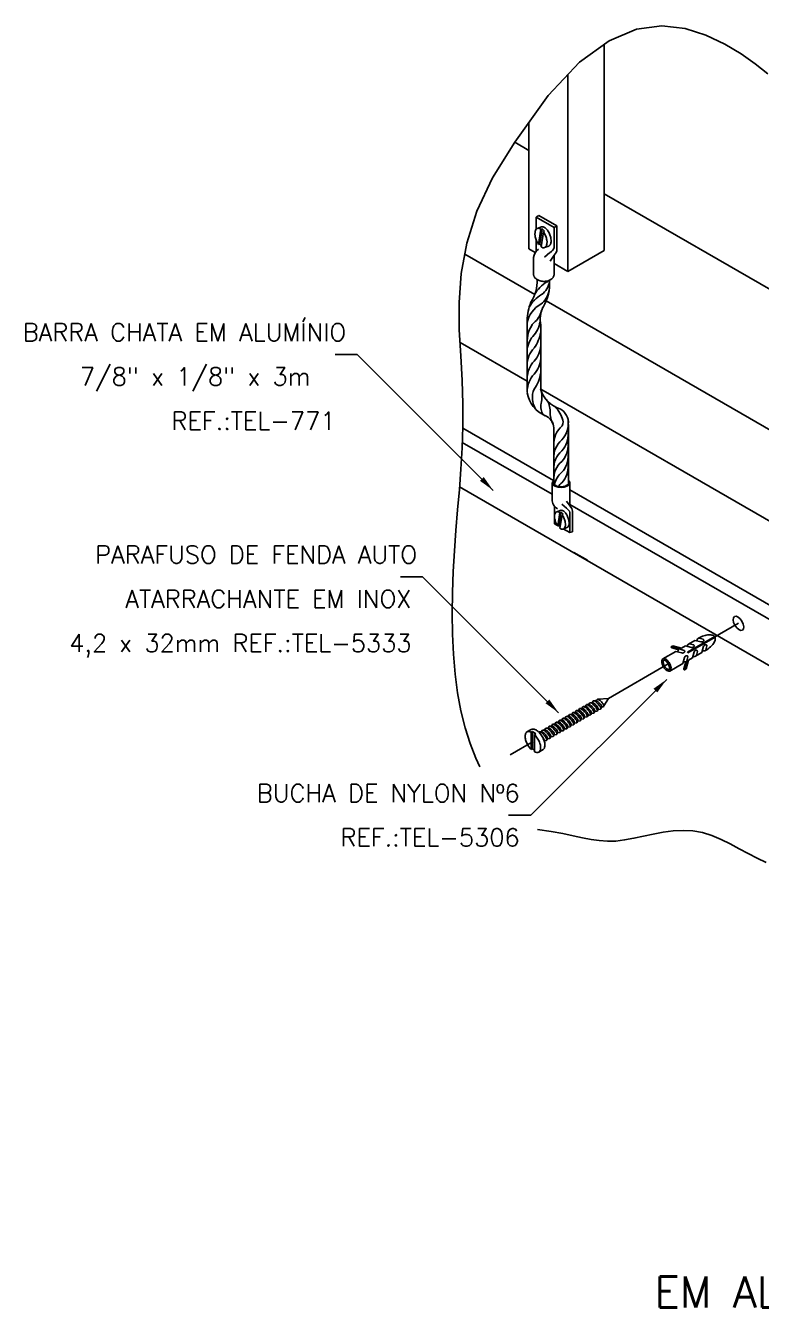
# Model space of a CAD drawing. Header units: millimetres. Extents: x -6187.5 to -6165.2, y -4429.4 to -4414.8.
# Drawn here: x -6187.54 to -6179.23, y -4429.39 to -4414.82 of the extents above; entities that cross this region are included whole.
import ezdxf
from ezdxf.enums import TextEntityAlignment as Align

# ---------------------------------------------------------------- set-up
doc = ezdxf.new("R2010")
doc.units = ezdxf.units.MM
doc.header["$LTSCALE"] = 10
doc.linetypes.add('DASHDOT', pattern=[1, 0.5, -0.25, 0, -0.25])
doc.layers.add('Termotécnica', color=7, linetype='Continuous')
doc.styles.add('r140', font='romans.shx')
doc.styles.add('r80', font='romans.shx')

msp = doc.modelspace()

# ---------------------------------------------------------------- linework, layer by layer
at = {"layer": 'Termotécnica', "color": 2}
for p, q in [((-6181.005, -4415.025), (-6181.005, -4417.353)), ((-6181.416, -4415.366), (-6181.416, -4417.59)), ((-6181.856, -4415.908), (-6181.856, -4417.336)), ((-6181.856, -4416.224), (-6182.015, -4416.132)), ((-6177.155, -4418.938), (-6181.005, -4416.715)), ((-6181.761, -4417.106), (-6181.715, -4417.088)), ((-6181.72, -4417.115), (-6181.747, -4417.285)), ((-6181.707, -4417.11), (-6181.734, -4417.279)), ((-6181.72, -4417.115), (-6181.707, -4417.11)), ((-6181.707, -4417.11), (-6181.679, -4417.138)), ((-6181.692, -4417.143), (-6181.719, -4417.313)), ((-6181.692, -4417.143), (-6181.679, -4417.138)), ((-6181.789, -4417.852), (-6182.58, -4417.395)), ((-6181.784, -4417.378), (-6181.856, -4417.336)), ((-6181.747, -4417.285), (-6181.734, -4417.279)), ((-6181.734, -4417.279), (-6181.717, -4417.297)), ((-6181.678, -4417.322), (-6181.632, -4417.305)), ((-6181.416, -4417.59), (-6181.005, -4417.353)), ((-6181.804, -4417.624), (-6181.804, -4417.434)), ((-6181.571, -4417.62), (-6181.571, -4417.413)), ((-6181.416, -4417.59), (-6181.571, -4417.501)), ((-6177.088, -4420.566), (-6181.662, -4417.925)), ((-6181.875, -4418.147), (-6181.875, -4418.96)), ((-6181.722, -4418.198), (-6181.722, -4418.92)), ((-6181.875, -4418.832), (-6182.634, -4418.393)), ((-6183.795, -4418.529), (-6184.045, -4418.529)), ((-6182.26, -4420.064), (-6183.795, -4418.529)), ((-6177.173, -4421.546), (-6181.722, -4418.92)), ((-6181.579, -4419.951), (-6182.602, -4419.36)), ((-6181.574, -4419.99), (-6181.574, -4419.359)), ((-6181.41, -4419.99), (-6181.41, -4419.319)), ((-6181.595, -4420.107), (-6182.608, -4419.522)), ((-6178.622, -4422.346), (-6182.641, -4420.026)), ((-6181.592, -4419.981), (-6181.592, -4420.165)), ((-6181.392, -4419.981), (-6181.392, -4420.241)), ((-6178.622, -4421.658), (-6181.392, -4420.059)), ((-6181.542, -4420.306), (-6181.501, -4420.29)), ((-6181.506, -4420.314), (-6181.53, -4420.467)), ((-6181.494, -4420.31), (-6181.518, -4420.462)), ((-6181.506, -4420.314), (-6181.494, -4420.31)), ((-6181.494, -4420.31), (-6181.468, -4420.335)), ((-6178.622, -4421.823), (-6181.392, -4420.224)), ((-6181.53, -4420.467), (-6181.518, -4420.462)), ((-6181.518, -4420.462), (-6181.502, -4420.478)), ((-6181.48, -4420.34), (-6181.505, -4420.492)), ((-6181.48, -4420.34), (-6181.468, -4420.335)), ((-6181.468, -4420.501), (-6181.426, -4420.485)), ((-6181.392, -4420.541), (-6181.365, -4420.533)), ((-6181.193, -4420.854), (-6181.348, -4420.765)), ((-6183.056, -4421.04), (-6183.306, -4421.04)), ((-6181.521, -4422.576), (-6183.056, -4421.04)), ((-6179.758, -4421.716), (-6180.065, -4421.893)), ((-6179.754, -4421.724), (-6180.06, -4421.901)), ((-6180.053, -4421.8), (-6179.982, -4421.759)), ((-6179.982, -4421.759), (-6179.911, -4421.777)), ((-6179.933, -4421.735), (-6179.889, -4421.747)), ((-6180.343, -4421.967), (-6180.197, -4421.883)), ((-6180.229, -4421.82), (-6180.251, -4421.832)), ((-6180.148, -4421.86), (-6180.251, -4421.832)), ((-6180.164, -4421.865), (-6180.242, -4421.844)), ((-6180.132, -4421.846), (-6180.229, -4421.82)), ((-6180.197, -4421.883), (-6180.129, -4421.901)), ((-6180.148, -4421.86), (-6180.104, -4421.872)), ((-6180.132, -4421.846), (-6180.089, -4421.821)), ((-6180.089, -4421.821), (-6180.019, -4421.839)), ((-6180.06, -4421.901), (-6180.065, -4421.893)), ((-6180.041, -4421.798), (-6179.996, -4421.81)), ((-6180.01, -4421.958), (-6179.991, -4421.888)), ((-6179.974, -4421.938), (-6179.902, -4421.896)), ((-6179.965, -4421.928), (-6179.953, -4421.884)), ((-6179.902, -4421.896), (-6179.883, -4421.826)), ((-6179.858, -4421.866), (-6179.846, -4421.821)), ((-6180.263, -4422.105), (-6180.118, -4422.021)), ((-6180.118, -4422.021), (-6180.1, -4421.953)), ((-6180.085, -4422.002), (-6180.106, -4422.079)), ((-6180.073, -4421.99), (-6180.1, -4422.093)), ((-6180.053, -4421.983), (-6180.079, -4422.08)), ((-6180.073, -4421.99), (-6180.061, -4421.946)), ((-6180.053, -4421.983), (-6180.01, -4421.958)), ((-6180.3, -4422.2), (-6181.835, -4423.735)), ((-6180.079, -4422.08), (-6180.1, -4422.093)), ((-6181.258, -4422.529), (-6181.245, -4422.508)), ((-6181.238, -4422.507), (-6181.219, -4422.507)), ((-6181.219, -4422.507), (-6181.207, -4422.486)), ((-6181.2, -4422.485), (-6181.181, -4422.485)), ((-6181.181, -4422.485), (-6181.168, -4422.464)), ((-6181.162, -4422.463), (-6181.143, -4422.463)), ((-6181.143, -4422.463), (-6181.13, -4422.442)), ((-6181.104, -4422.44), (-6181.121, -4422.441)), ((-6181.097, -4422.439), (-6181.083, -4422.425)), ((-6180.958, -4422.414), (-6181.072, -4422.425)), ((-6181.033, -4422.514), (-6181.011, -4422.505)), ((-6181.009, -4422.5), (-6180.958, -4422.414)), ((-6181.487, -4422.661), (-6181.474, -4422.641)), ((-6181.467, -4422.639), (-6181.449, -4422.639)), ((-6181.449, -4422.639), (-6181.436, -4422.619)), ((-6181.429, -4422.617), (-6181.41, -4422.617)), ((-6181.41, -4422.617), (-6181.397, -4422.596)), ((-6181.391, -4422.595), (-6181.372, -4422.595)), ((-6181.372, -4422.595), (-6181.359, -4422.574)), ((-6181.353, -4422.573), (-6181.334, -4422.573)), ((-6181.334, -4422.573), (-6181.321, -4422.552)), ((-6181.314, -4422.551), (-6181.296, -4422.551)), ((-6181.296, -4422.551), (-6181.283, -4422.53)), ((-6181.276, -4422.529), (-6181.258, -4422.529)), ((-6181.273, -4422.664), (-6181.265, -4422.65)), ((-6181.265, -4422.65), (-6181.236, -4422.646)), ((-6181.234, -4422.642), (-6181.227, -4422.628)), ((-6181.227, -4422.628), (-6181.198, -4422.624)), ((-6181.196, -4422.62), (-6181.188, -4422.606)), ((-6181.188, -4422.606), (-6181.16, -4422.602)), ((-6181.158, -4422.598), (-6181.15, -4422.584)), ((-6181.15, -4422.584), (-6181.122, -4422.58)), ((-6181.12, -4422.576), (-6181.112, -4422.562)), ((-6181.112, -4422.562), (-6181.084, -4422.558)), ((-6181.082, -4422.554), (-6181.074, -4422.539)), ((-6181.074, -4422.539), (-6181.046, -4422.536)), ((-6181.043, -4422.533), (-6181.035, -4422.517)), ((-6181.878, -4422.794), (-6181.83, -4422.766)), ((-6181.83, -4422.797), (-6181.816, -4422.789)), ((-6181.83, -4422.797), (-6181.829, -4422.992)), ((-6181.816, -4422.789), (-6181.779, -4422.815)), ((-6181.816, -4422.789), (-6181.815, -4422.984)), ((-6181.734, -4422.794), (-6181.716, -4422.793)), ((-6181.716, -4422.793), (-6181.703, -4422.773)), ((-6181.696, -4422.772), (-6181.678, -4422.771)), ((-6181.678, -4422.771), (-6181.665, -4422.751)), ((-6181.658, -4422.749), (-6181.639, -4422.749)), ((-6181.639, -4422.749), (-6181.626, -4422.729)), ((-6181.62, -4422.727), (-6181.601, -4422.727)), ((-6181.601, -4422.727), (-6181.588, -4422.707)), ((-6181.582, -4422.705), (-6181.563, -4422.705)), ((-6181.563, -4422.705), (-6181.55, -4422.685)), ((-6181.543, -4422.683), (-6181.525, -4422.683)), ((-6181.532, -4422.804), (-6181.504, -4422.801)), ((-6181.525, -4422.683), (-6181.512, -4422.663)), ((-6181.505, -4422.661), (-6181.487, -4422.661)), ((-6181.502, -4422.796), (-6181.494, -4422.782)), ((-6181.494, -4422.782), (-6181.466, -4422.779)), ((-6181.463, -4422.774), (-6181.456, -4422.76)), ((-6181.456, -4422.76), (-6181.427, -4422.757)), ((-6181.425, -4422.752), (-6181.417, -4422.738)), ((-6181.417, -4422.738), (-6181.389, -4422.735)), ((-6181.387, -4422.73), (-6181.379, -4422.716)), ((-6181.379, -4422.716), (-6181.351, -4422.713)), ((-6181.349, -4422.708), (-6181.341, -4422.694)), ((-6181.341, -4422.694), (-6181.313, -4422.69)), ((-6181.311, -4422.686), (-6181.303, -4422.672)), ((-6181.303, -4422.672), (-6181.275, -4422.668)), ((-6181.794, -4422.823), (-6181.779, -4422.815)), ((-6181.794, -4422.823), (-6181.792, -4423.019)), ((-6181.685, -4422.892), (-6181.656, -4422.889)), ((-6181.654, -4422.884), (-6181.647, -4422.87)), ((-6181.647, -4422.87), (-6181.618, -4422.867)), ((-6181.616, -4422.862), (-6181.608, -4422.848)), ((-6181.608, -4422.848), (-6181.58, -4422.845)), ((-6181.578, -4422.84), (-6181.57, -4422.826)), ((-6181.57, -4422.826), (-6181.542, -4422.823)), ((-6181.54, -4422.818), (-6181.532, -4422.804)), ((-6181.829, -4422.992), (-6181.815, -4422.984)), ((-6181.815, -4422.984), (-6181.792, -4423)), ((-6181.744, -4423.022), (-6181.696, -4422.993)), ((-6181.835, -4423.735), (-6182.085, -4423.735))]:
    msp.add_line(p, q, dxfattribs=at)
at = {"layer": 'Termotécnica', "color": 2, "ltscale": 1.6}
for p, q in [((-6181.773, -4416.977), (-6181.742, -4416.959)), ((-6181.54, -4417.076), (-6181.742, -4416.959)), ((-6181.773, -4417.114), (-6181.773, -4416.977)), ((-6181.571, -4417.094), (-6181.773, -4416.977)), ((-6181.571, -4417.094), (-6181.54, -4417.076)), ((-6181.571, -4417.094), (-6181.571, -4417.321)), ((-6181.54, -4417.076), (-6181.54, -4417.339)), ((-6181.773, -4417.363), (-6181.773, -4417.237)), ((-6181.618, -4417.377), (-6181.679, -4417.431)), ((-6181.57, -4417.406), (-6181.615, -4417.474)), ((-6181.565, -4420.441), (-6181.565, -4420.245)), ((-6181.432, -4420.267), (-6181.484, -4420.221)), ((-6181.391, -4420.243), (-6181.43, -4420.185)), ((-6181.392, -4420.541), (-6181.392, -4420.315)), ((-6181.365, -4420.533), (-6181.365, -4420.3)), ((-6181.539, -4420.456), (-6181.565, -4420.441)), ((-6181.392, -4420.541), (-6181.468, -4420.497))]:
    msp.add_line(p, q, dxfattribs=at)
at = {"layer": 'Termotécnica', "color": 1, "linetype": 'DASHDOT', "ltscale": 2}
for p, q in [((-6180.062, -4421.897), (-6179.49, -4421.566)), ((-6180.958, -4422.414), (-6180.282, -4422.024)), ((-6182.068, -4423.052), (-6181.809, -4422.902))]:
    msp.add_line(p, q, dxfattribs=at)
at = {"layer": 'Termotécnica', "color": 1}
for points in [[(-6182.015, -4416.132), (-6181.639, -4415.602), (-6181.283, -4415.227), (-6180.95, -4414.985), (-6180.641, -4414.856), (-6180.354, -4414.816), (-6180.093, -4414.846), (-6179.856, -4414.922), (-6179.645, -4415.024), (-6179.46, -4415.133), (-6179.299, -4415.244), (-6179.159, -4415.357)], [(-6182.015, -4416.132), (-6182.268, -4416.532), (-6182.444, -4416.912), (-6182.558, -4417.273), (-6182.62, -4417.616), (-6182.644, -4417.941), (-6182.642, -4418.25), (-6182.626, -4418.543), (-6182.609, -4418.822), (-6182.601, -4419.087), (-6182.602, -4419.341), (-6182.61, -4419.585), (-6182.624, -4419.823), (-6182.641, -4420.056), (-6182.661, -4420.286), (-6182.68, -4420.516), (-6182.697, -4420.747), (-6182.71, -4420.981), (-6182.719, -4421.218), (-6182.722, -4421.454), (-6182.719, -4421.687), (-6182.708, -4421.916), (-6182.69, -4422.139), (-6182.662, -4422.353), (-6182.624, -4422.556), (-6182.577, -4422.746), (-6182.519, -4422.924), (-6182.454, -4423.091), (-6182.41, -4423.186)], [(-6181.757, -4423.897), (-6181.606, -4423.918), (-6181.474, -4423.942), (-6181.357, -4423.966), (-6181.251, -4423.988), (-6181.154, -4424.007), (-6181.061, -4424.021), (-6180.969, -4424.028), (-6180.874, -4424.026), (-6180.775, -4424.014), (-6180.67, -4423.995), (-6180.562, -4423.971), (-6180.451, -4423.948), (-6180.338, -4423.926), (-6180.226, -4423.911), (-6180.113, -4423.905), (-6180.003, -4423.911), (-6179.895, -4423.931), (-6179.79, -4423.965), (-6179.686, -4424.008), (-6179.584, -4424.059), (-6179.482, -4424.113), (-6179.381, -4424.168), (-6179.279, -4424.221), (-6179.177, -4424.269)]]:
    msp.add_lwpolyline(points, dxfattribs=at)
at = {"layer": 'Termotécnica', "color": 2}
for points in [[(-6181.747, -4417.285, -0.016409), (-6181.753, -4417.277, -0.051099), (-6181.774, -4417.235, -0.051099), (-6181.786, -4417.189, -0.064948), (-6181.787, -4417.152, -0.104203), (-6181.777, -4417.119, -0.174705), (-6181.761, -4417.106, -0.174705), (-6181.74, -4417.105, -0.06738), (-6181.72, -4417.115, -0.064948)], [(-6181.715, -4417.088, -0.174705), (-6181.694, -4417.088, -0.104203), (-6181.664, -4417.105, -0.064948), (-6181.641, -4417.134, -0.051099), (-6181.619, -4417.176, -0.051099), (-6181.607, -4417.221, -0.064948), (-6181.606, -4417.258, -0.104203), (-6181.616, -4417.291, -0.174705), (-6181.632, -4417.305, -0.174705)], [(-6181.692, -4417.143, -0.016409), (-6181.687, -4417.151, -0.051099), (-6181.666, -4417.193, -0.051099), (-6181.653, -4417.239, -0.064948), (-6181.652, -4417.276, -0.104203), (-6181.663, -4417.309, -0.174705), (-6181.678, -4417.322, -0.174705)], [(-6181.678, -4417.322, -0.174705), (-6181.699, -4417.323, -0.06738), (-6181.719, -4417.313, -0.064948)], [(-6181.53, -4420.467, -0.016409), (-6181.535, -4420.46, -0.051099), (-6181.554, -4420.422, -0.051099), (-6181.565, -4420.381, -0.064948), (-6181.566, -4420.348, -0.104203), (-6181.557, -4420.318, -0.174705), (-6181.542, -4420.306, -0.174705), (-6181.524, -4420.306, -0.06738), (-6181.506, -4420.314, -0.064948)], [(-6181.501, -4420.29, -0.174705), (-6181.482, -4420.29, -0.104203), (-6181.455, -4420.305, -0.064948), (-6181.434, -4420.331, -0.051099), (-6181.415, -4420.369, -0.051099), (-6181.404, -4420.41, -0.064948), (-6181.403, -4420.443, -0.104203), (-6181.412, -4420.473, -0.174705), (-6181.426, -4420.485, -0.174705)], [(-6181.48, -4420.34, -0.016409), (-6181.476, -4420.347, -0.051099), (-6181.456, -4420.385, -0.051099), (-6181.445, -4420.426, -0.064948), (-6181.444, -4420.459, -0.104203), (-6181.454, -4420.489, -0.174705), (-6181.468, -4420.501, -0.174705)], [(-6181.468, -4420.501, -0.174705), (-6181.487, -4420.501, -0.06738), (-6181.505, -4420.492, -0.064948)], [(-6179.946, -4421.738, 0.174705), (-6179.955, -4421.749, 0.074458), (-6179.958, -4421.765, 0.064948)], [(-6179.758, -4421.716, 0.153617), (-6179.778, -4421.702, 0.102796), (-6179.827, -4421.696, 0.062165), (-6179.879, -4421.707, 0.048405), (-6179.941, -4421.735, 0.005298), (-6179.948, -4421.739, 0.062165)], [(-6179.932, -4421.735, 0.174705), (-6179.946, -4421.738, 0.174705)], [(-6179.933, -4421.735, 0.021127), (-6179.935, -4421.735, 0.170198)], [(-6179.868, -4421.877, 0.005298), (-6179.862, -4421.873, 0.048405), (-6179.806, -4421.833, 0.062165), (-6179.77, -4421.793, 0.102796), (-6179.751, -4421.748, 0.153617), (-6179.754, -4421.724, 0.181773)], [(-6180.164, -4421.865, 0.122515), (-6180.17, -4421.873, 0.074458), (-6180.174, -4421.89, 0.064948)], [(-6180.053, -4421.8, 0.174705), (-6180.063, -4421.811, 0.074458), (-6180.066, -4421.827, 0.064948)], [(-6180.039, -4421.797, 0.174705), (-6180.053, -4421.8, 0.174705)], [(-6180.041, -4421.798, 0.021127), (-6180.042, -4421.797, 0.170198)], [(-6179.964, -4421.927, -0.174705), (-6179.974, -4421.938, -0.174705)], [(-6179.965, -4421.928, -0.021127), (-6179.966, -4421.93, -0.170198)], [(-6179.866, -4421.876, -0.174705), (-6179.88, -4421.878, -0.074458), (-6179.896, -4421.873, -0.064948)], [(-6179.858, -4421.867, -0.138405), (-6179.866, -4421.876, -0.174705)], [(-6179.858, -4421.866, -0.021127), (-6179.858, -4421.867, -0.170198)], [(-6180.085, -4422.002, -0.122515), (-6180.095, -4422.002, -0.074458), (-6180.111, -4421.997, -0.064948)], [(-6179.974, -4421.938, -0.174705), (-6179.988, -4421.94, -0.074458), (-6180.004, -4421.935, -0.064948)], [(-6181.829, -4422.992, -0.016409), (-6181.836, -4422.985, -0.051099), (-6181.868, -4422.941, -0.051099), (-6181.89, -4422.893, -0.064948), (-6181.899, -4422.851, -0.104203), (-6181.893, -4422.812, -0.174705), (-6181.878, -4422.794, -0.174705), (-6181.855, -4422.79, -0.06738), (-6181.83, -4422.797, -0.064948)], [(-6181.83, -4422.766, -0.174705), (-6181.806, -4422.761, -0.104203), (-6181.77, -4422.775, -0.064948), (-6181.737, -4422.803, -0.051099), (-6181.706, -4422.846, -0.051099), (-6181.683, -4422.895, -0.064948), (-6181.675, -4422.936, -0.104203), (-6181.681, -4422.975, -0.174705), (-6181.696, -4422.993, -0.174705)], [(-6181.794, -4422.823, -0.016409), (-6181.786, -4422.831, -0.051099), (-6181.754, -4422.875, -0.051099), (-6181.732, -4422.923, -0.064948), (-6181.724, -4422.965, -0.104203), (-6181.729, -4423.004, -0.174705), (-6181.744, -4423.022, -0.174705)], [(-6181.744, -4423.022, -0.174705), (-6181.768, -4423.026, -0.06738), (-6181.792, -4423.019, -0.064948)]]:
    msp.add_lwpolyline(points, format="xyb", dxfattribs=at)
for points in [[(-6179.914, -4421.777), (-6179.912, -4421.777), (-6179.91, -4421.777), (-6179.909, -4421.777), (-6179.907, -4421.777), (-6179.906, -4421.777), (-6179.905, -4421.777), (-6179.904, -4421.777), (-6179.903, -4421.777), (-6179.903, -4421.777), (-6179.902, -4421.777), (-6179.901, -4421.777), (-6179.9, -4421.777), (-6179.9, -4421.776), (-6179.899, -4421.776), (-6179.899, -4421.776), (-6179.898, -4421.776), (-6179.898, -4421.776), (-6179.897, -4421.775), (-6179.896, -4421.775), (-6179.896, -4421.775), (-6179.895, -4421.775), (-6179.894, -4421.774), (-6179.894, -4421.774), (-6179.893, -4421.774), (-6179.892, -4421.773), (-6179.892, -4421.773), (-6179.891, -4421.772), (-6179.891, -4421.772), (-6179.89, -4421.771), (-6179.889, -4421.771), (-6179.889, -4421.77), (-6179.888, -4421.77), (-6179.888, -4421.77), (-6179.887, -4421.769), (-6179.887, -4421.769), (-6179.886, -4421.768), (-6179.886, -4421.768), (-6179.885, -4421.767), (-6179.885, -4421.767), (-6179.884, -4421.766), (-6179.884, -4421.766), (-6179.883, -4421.765), (-6179.883, -4421.765), (-6179.883, -4421.764), (-6179.882, -4421.764), (-6179.882, -4421.763), (-6179.882, -4421.763), (-6179.881, -4421.762), (-6179.881, -4421.762), (-6179.881, -4421.761), (-6179.881, -4421.761), (-6179.881, -4421.761), (-6179.881, -4421.76), (-6179.881, -4421.76), (-6179.881, -4421.759), (-6179.881, -4421.759), (-6179.881, -4421.758), (-6179.881, -4421.758), (-6179.881, -4421.758), (-6179.881, -4421.757), (-6179.882, -4421.757), (-6179.882, -4421.756), (-6179.882, -4421.756), (-6179.882, -4421.755), (-6179.883, -4421.754), (-6179.883, -4421.753), (-6179.883, -4421.753), (-6179.884, -4421.752), (-6179.885, -4421.751), (-6179.886, -4421.75), (-6179.887, -4421.749), (-6179.889, -4421.747)], [(-6180.251, -4421.832), (-6180.25, -4421.836), (-6180.247, -4421.84), (-6180.242, -4421.844)], [(-6180.129, -4421.901), (-6180.127, -4421.902), (-6180.125, -4421.902), (-6180.124, -4421.902), (-6180.123, -4421.902), (-6180.121, -4421.902), (-6180.12, -4421.902), (-6180.119, -4421.901), (-6180.119, -4421.901), (-6180.118, -4421.901), (-6180.117, -4421.901), (-6180.116, -4421.901), (-6180.116, -4421.901), (-6180.115, -4421.901), (-6180.114, -4421.901), (-6180.114, -4421.9), (-6180.113, -4421.9), (-6180.113, -4421.9), (-6180.112, -4421.9), (-6180.111, -4421.899), (-6180.111, -4421.899), (-6180.11, -4421.899), (-6180.11, -4421.899), (-6180.109, -4421.898), (-6180.108, -4421.898), (-6180.108, -4421.897), (-6180.107, -4421.897), (-6180.106, -4421.897), (-6180.106, -4421.896), (-6180.105, -4421.896), (-6180.105, -4421.895), (-6180.104, -4421.895), (-6180.103, -4421.894), (-6180.103, -4421.894), (-6180.102, -4421.893), (-6180.102, -4421.893), (-6180.101, -4421.892), (-6180.101, -4421.892), (-6180.1, -4421.892), (-6180.1, -4421.891), (-6180.099, -4421.891), (-6180.099, -4421.89), (-6180.098, -4421.89), (-6180.098, -4421.889), (-6180.098, -4421.889), (-6180.097, -4421.888), (-6180.097, -4421.888), (-6180.097, -4421.887), (-6180.097, -4421.887), (-6180.096, -4421.886), (-6180.096, -4421.886), (-6180.096, -4421.885), (-6180.096, -4421.885), (-6180.096, -4421.884), (-6180.096, -4421.884), (-6180.096, -4421.883), (-6180.096, -4421.883), (-6180.096, -4421.883), (-6180.096, -4421.882), (-6180.096, -4421.882), (-6180.097, -4421.881), (-6180.097, -4421.881), (-6180.097, -4421.88), (-6180.097, -4421.88), (-6180.097, -4421.879), (-6180.098, -4421.878), (-6180.098, -4421.878), (-6180.099, -4421.877), (-6180.099, -4421.876), (-6180.1, -4421.875), (-6180.101, -4421.874), (-6180.102, -4421.873), (-6180.104, -4421.872)], [(-6180.022, -4421.839), (-6180.02, -4421.839), (-6180.018, -4421.84), (-6180.016, -4421.84), (-6180.015, -4421.84), (-6180.014, -4421.839), (-6180.013, -4421.839), (-6180.012, -4421.839), (-6180.011, -4421.839), (-6180.01, -4421.839), (-6180.009, -4421.839), (-6180.009, -4421.839), (-6180.008, -4421.839), (-6180.007, -4421.839), (-6180.007, -4421.838), (-6180.006, -4421.838), (-6180.006, -4421.838), (-6180.005, -4421.838), (-6180.005, -4421.838), (-6180.004, -4421.837), (-6180.003, -4421.837), (-6180.003, -4421.837), (-6180.002, -4421.836), (-6180.001, -4421.836), (-6180.001, -4421.836), (-6180, -4421.835), (-6179.999, -4421.835), (-6179.999, -4421.834), (-6179.998, -4421.834), (-6179.998, -4421.834), (-6179.997, -4421.833), (-6179.996, -4421.833), (-6179.996, -4421.832), (-6179.995, -4421.832), (-6179.995, -4421.831), (-6179.994, -4421.831), (-6179.994, -4421.83), (-6179.993, -4421.83), (-6179.993, -4421.829), (-6179.992, -4421.829), (-6179.992, -4421.828), (-6179.991, -4421.828), (-6179.991, -4421.827), (-6179.99, -4421.827), (-6179.99, -4421.827), (-6179.99, -4421.826), (-6179.99, -4421.826), (-6179.989, -4421.825), (-6179.989, -4421.825), (-6179.989, -4421.824), (-6179.989, -4421.824), (-6179.989, -4421.823), (-6179.989, -4421.823), (-6179.989, -4421.822), (-6179.988, -4421.822), (-6179.989, -4421.821), (-6179.989, -4421.821), (-6179.989, -4421.821), (-6179.989, -4421.82), (-6179.989, -4421.82), (-6179.989, -4421.819), (-6179.989, -4421.819), (-6179.989, -4421.818), (-6179.99, -4421.818), (-6179.99, -4421.817), (-6179.99, -4421.816), (-6179.991, -4421.816), (-6179.991, -4421.815), (-6179.992, -4421.814), (-6179.993, -4421.813), (-6179.994, -4421.812), (-6179.995, -4421.811), (-6179.996, -4421.81)], [(-6179.992, -4421.891), (-6179.991, -4421.889), (-6179.99, -4421.887), (-6179.99, -4421.886), (-6179.989, -4421.885), (-6179.988, -4421.884), (-6179.988, -4421.883), (-6179.987, -4421.882), (-6179.987, -4421.881), (-6179.986, -4421.881), (-6179.986, -4421.88), (-6179.985, -4421.88), (-6179.985, -4421.879), (-6179.984, -4421.879), (-6179.984, -4421.878), (-6179.983, -4421.878), (-6179.983, -4421.878), (-6179.982, -4421.877), (-6179.982, -4421.877), (-6179.981, -4421.876), (-6179.981, -4421.876), (-6179.98, -4421.875), (-6179.98, -4421.875), (-6179.979, -4421.875), (-6179.978, -4421.874), (-6179.978, -4421.874), (-6179.977, -4421.874), (-6179.976, -4421.873), (-6179.976, -4421.873), (-6179.975, -4421.873), (-6179.974, -4421.872), (-6179.974, -4421.872), (-6179.973, -4421.872), (-6179.972, -4421.872), (-6179.971, -4421.871), (-6179.971, -4421.871), (-6179.97, -4421.871), (-6179.97, -4421.871), (-6179.969, -4421.87), (-6179.968, -4421.87), (-6179.968, -4421.87), (-6179.967, -4421.87), (-6179.966, -4421.87), (-6179.966, -4421.87), (-6179.965, -4421.87), (-6179.965, -4421.87), (-6179.964, -4421.87), (-6179.963, -4421.87), (-6179.963, -4421.87), (-6179.962, -4421.87), (-6179.962, -4421.87), (-6179.961, -4421.87), (-6179.961, -4421.87), (-6179.961, -4421.871), (-6179.96, -4421.871), (-6179.96, -4421.871), (-6179.96, -4421.871), (-6179.959, -4421.871), (-6179.959, -4421.872), (-6179.959, -4421.872), (-6179.958, -4421.872), (-6179.958, -4421.873), (-6179.958, -4421.873), (-6179.957, -4421.874), (-6179.957, -4421.874), (-6179.956, -4421.875), (-6179.956, -4421.876), (-6179.955, -4421.876), (-6179.955, -4421.877), (-6179.955, -4421.879), (-6179.954, -4421.88), (-6179.954, -4421.882), (-6179.953, -4421.884)], [(-6179.884, -4421.828), (-6179.883, -4421.827), (-6179.883, -4421.825), (-6179.882, -4421.824), (-6179.881, -4421.823), (-6179.881, -4421.822), (-6179.88, -4421.821), (-6179.879, -4421.82), (-6179.879, -4421.819), (-6179.878, -4421.819), (-6179.878, -4421.818), (-6179.878, -4421.818), (-6179.877, -4421.817), (-6179.877, -4421.817), (-6179.876, -4421.816), (-6179.876, -4421.816), (-6179.875, -4421.815), (-6179.875, -4421.815), (-6179.874, -4421.815), (-6179.874, -4421.814), (-6179.873, -4421.814), (-6179.873, -4421.813), (-6179.872, -4421.813), (-6179.871, -4421.813), (-6179.871, -4421.812), (-6179.87, -4421.812), (-6179.869, -4421.812), (-6179.869, -4421.811), (-6179.868, -4421.811), (-6179.867, -4421.811), (-6179.867, -4421.81), (-6179.866, -4421.81), (-6179.865, -4421.81), (-6179.865, -4421.81), (-6179.864, -4421.809), (-6179.863, -4421.809), (-6179.863, -4421.809), (-6179.862, -4421.809), (-6179.861, -4421.808), (-6179.861, -4421.808), (-6179.86, -4421.808), (-6179.859, -4421.808), (-6179.859, -4421.808), (-6179.858, -4421.808), (-6179.858, -4421.808), (-6179.857, -4421.808), (-6179.856, -4421.808), (-6179.856, -4421.808), (-6179.855, -4421.808), (-6179.855, -4421.808), (-6179.854, -4421.808), (-6179.854, -4421.808), (-6179.853, -4421.808), (-6179.853, -4421.808), (-6179.853, -4421.809), (-6179.852, -4421.809), (-6179.852, -4421.809), (-6179.852, -4421.809), (-6179.851, -4421.81), (-6179.851, -4421.81), (-6179.851, -4421.81), (-6179.85, -4421.811), (-6179.85, -4421.811), (-6179.85, -4421.812), (-6179.849, -4421.812), (-6179.849, -4421.813), (-6179.848, -4421.814), (-6179.848, -4421.814), (-6179.847, -4421.815), (-6179.847, -4421.817), (-6179.847, -4421.818), (-6179.846, -4421.82), (-6179.846, -4421.821)], [(-6180.1, -4421.953), (-6180.099, -4421.951), (-6180.098, -4421.949), (-6180.097, -4421.948), (-6180.096, -4421.947), (-6180.096, -4421.946), (-6180.095, -4421.945), (-6180.095, -4421.944), (-6180.094, -4421.944), (-6180.094, -4421.943), (-6180.093, -4421.942), (-6180.093, -4421.942), (-6180.092, -4421.941), (-6180.092, -4421.941), (-6180.091, -4421.94), (-6180.091, -4421.94), (-6180.091, -4421.94), (-6180.09, -4421.939), (-6180.09, -4421.939), (-6180.089, -4421.938), (-6180.088, -4421.938), (-6180.088, -4421.938), (-6180.087, -4421.937), (-6180.087, -4421.937), (-6180.086, -4421.936), (-6180.085, -4421.936), (-6180.085, -4421.936), (-6180.084, -4421.935), (-6180.083, -4421.935), (-6180.083, -4421.935), (-6180.082, -4421.935), (-6180.081, -4421.934), (-6180.08, -4421.934), (-6180.08, -4421.934), (-6180.079, -4421.934), (-6180.078, -4421.933), (-6180.078, -4421.933), (-6180.077, -4421.933), (-6180.076, -4421.933), (-6180.076, -4421.932), (-6180.075, -4421.932), (-6180.075, -4421.932), (-6180.074, -4421.932), (-6180.073, -4421.932), (-6180.073, -4421.932), (-6180.072, -4421.932), (-6180.072, -4421.932), (-6180.071, -4421.932), (-6180.071, -4421.932), (-6180.07, -4421.932), (-6180.07, -4421.932), (-6180.069, -4421.932), (-6180.069, -4421.932), (-6180.068, -4421.933), (-6180.068, -4421.933), (-6180.067, -4421.933), (-6180.067, -4421.933), (-6180.067, -4421.934), (-6180.066, -4421.934), (-6180.066, -4421.934), (-6180.066, -4421.935), (-6180.065, -4421.935), (-6180.065, -4421.935), (-6180.065, -4421.936), (-6180.064, -4421.936), (-6180.064, -4421.937), (-6180.064, -4421.938), (-6180.063, -4421.939), (-6180.063, -4421.94), (-6180.062, -4421.941), (-6180.062, -4421.942), (-6180.061, -4421.944), (-6180.061, -4421.946)], [(-6180.1, -4422.093), (-6180.104, -4422.09), (-6180.106, -4422.085), (-6180.106, -4422.079)]]:
    msp.add_lwpolyline(points, dxfattribs=at)
for points in [[(-6180.343, -4421.967, 0.174705), (-6180.352, -4421.978, 0.104203), (-6180.356, -4422.001, 0.064948), (-6180.351, -4422.026, 0.051099), (-6180.338, -4422.056, 0.051099), (-6180.319, -4422.082, 0.064948), (-6180.299, -4422.099, 0.104203), (-6180.277, -4422.108, 0.174705), (-6180.263, -4422.105, 0.174705), (-6180.254, -4422.094, 0.104203), (-6180.251, -4422.071, 0.064948), (-6180.255, -4422.046, 0.051099), (-6180.269, -4422.016, 0.051099), (-6180.288, -4421.99, 0.064948), (-6180.307, -4421.973, 0.104203), (-6180.329, -4421.965, 0.174705)], [(-6180.335, -4421.981, 0.174705), (-6180.337, -4421.984, 0.104203), (-6180.34, -4422, 0.064948), (-6180.336, -4422.021, 0.051099), (-6180.324, -4422.048, 0.051099), (-6180.307, -4422.072, 0.064948), (-6180.291, -4422.086, 0.104203), (-6180.275, -4422.092, 0.174705), (-6180.271, -4422.091, 0.174705), (-6180.269, -4422.088, 0.104203), (-6180.267, -4422.072, 0.064948), (-6180.271, -4422.051, 0.051099), (-6180.282, -4422.024, 0.051099), (-6180.3, -4422.001, 0.064948), (-6180.316, -4421.987, 0.104203), (-6180.331, -4421.98, 0.174705)]]:
    msp.add_lwpolyline(points, format="xyb", close=True, dxfattribs=at)
at = {"layer": 'Termotécnica', "color": 1}
for points in [[(-6181.16, -4422.602, 0.24548), (-6181.158, -4422.597, 0.082009), (-6181.163, -4422.58, 0.04047), (-6181.173, -4422.563, 0.029714), (-6181.189, -4422.543, 0.029714), (-6181.207, -4422.525, 0.04047), (-6181.223, -4422.513, 0.082009), (-6181.239, -4422.507, 0.24548), (-6181.245, -4422.508, 0.24548)], [(-6181.15, -4422.584, 0.24548), (-6181.148, -4422.579, 0.082009), (-6181.152, -4422.565, 0.04047), (-6181.16, -4422.552, 0.029714), (-6181.174, -4422.535, 0.029714), (-6181.189, -4422.52, 0.04047), (-6181.201, -4422.511, 0.082009), (-6181.215, -4422.505, 0.24548), (-6181.219, -4422.507, 0.24548)], [(-6181.122, -4422.58, 0.24548), (-6181.12, -4422.575, 0.082009), (-6181.125, -4422.558, 0.04047), (-6181.134, -4422.541, 0.029714), (-6181.151, -4422.521, 0.029714), (-6181.169, -4422.503, 0.04047), (-6181.185, -4422.491, 0.082009), (-6181.201, -4422.485, 0.24548), (-6181.207, -4422.486, 0.24548)], [(-6181.112, -4422.562, 0.24548), (-6181.11, -4422.557, 0.082009), (-6181.114, -4422.543, 0.04047), (-6181.122, -4422.53, 0.029714), (-6181.136, -4422.513, 0.029714), (-6181.151, -4422.498, 0.04047), (-6181.163, -4422.489, 0.082009), (-6181.176, -4422.483, 0.24548), (-6181.181, -4422.485, 0.24548)], [(-6181.084, -4422.558, 0.24548), (-6181.082, -4422.552, 0.082009), (-6181.087, -4422.536, 0.04047), (-6181.096, -4422.519, 0.029714), (-6181.112, -4422.499, 0.029714), (-6181.131, -4422.481, 0.04047), (-6181.146, -4422.469, 0.082009), (-6181.162, -4422.463, 0.24548), (-6181.168, -4422.464, 0.24548)], [(-6181.074, -4422.539, 0.24548), (-6181.072, -4422.535, 0.082009), (-6181.076, -4422.521, 0.04047), (-6181.084, -4422.508, 0.029714), (-6181.097, -4422.491, 0.029714), (-6181.113, -4422.476, 0.04047), (-6181.125, -4422.467, 0.082009), (-6181.138, -4422.461, 0.24548), (-6181.143, -4422.463, 0.24548)], [(-6181.046, -4422.536, 0.24548), (-6181.043, -4422.53, 0.082009), (-6181.048, -4422.514, 0.04047), (-6181.058, -4422.497, 0.029714), (-6181.074, -4422.477, 0.029714), (-6181.093, -4422.459, 0.04047), (-6181.108, -4422.447, 0.082009), (-6181.124, -4422.441, 0.24548), (-6181.13, -4422.442, 0.24548)], [(-6181.035, -4422.517, 0.24548), (-6181.033, -4422.512, 0.082009), (-6181.037, -4422.499, 0.04047), (-6181.045, -4422.485, 0.029714), (-6181.058, -4422.468, 0.029714), (-6181.073, -4422.453, 0.04047), (-6181.086, -4422.444, 0.082009), (-6181.099, -4422.439, 0.24548), (-6181.104, -4422.44, 0.24548)], [(-6181.011, -4422.505, 0.24548), (-6181.009, -4422.5, 0.082009), (-6181.013, -4422.486, 0.04047), (-6181.021, -4422.472, 0.029714), (-6181.035, -4422.454, 0.029714), (-6181.051, -4422.439, 0.04047), (-6181.064, -4422.429, 0.082009), (-6181.078, -4422.423, 0.24548), (-6181.083, -4422.425, 0.24548)], [(-6181.389, -4422.735, 0.24548), (-6181.387, -4422.729, 0.082009), (-6181.392, -4422.712, 0.04047), (-6181.402, -4422.696, 0.029714), (-6181.418, -4422.675, 0.029714), (-6181.436, -4422.657, 0.04047), (-6181.452, -4422.646, 0.082009), (-6181.468, -4422.639, 0.24548), (-6181.474, -4422.641, 0.24548)], [(-6181.379, -4422.716, 0.24548), (-6181.378, -4422.711, 0.082009), (-6181.382, -4422.698, 0.04047), (-6181.39, -4422.684, 0.029714), (-6181.403, -4422.667, 0.029714), (-6181.418, -4422.652, 0.04047), (-6181.431, -4422.643, 0.082009), (-6181.444, -4422.638, 0.24548), (-6181.449, -4422.639, 0.24548)], [(-6181.351, -4422.713, 0.24548), (-6181.349, -4422.707, 0.082009), (-6181.354, -4422.69, 0.04047), (-6181.364, -4422.674, 0.029714), (-6181.38, -4422.653, 0.029714), (-6181.398, -4422.635, 0.04047), (-6181.414, -4422.624, 0.082009), (-6181.43, -4422.617, 0.24548), (-6181.436, -4422.619, 0.24548)], [(-6181.341, -4422.694, 0.24548), (-6181.339, -4422.689, 0.082009), (-6181.343, -4422.675, 0.04047), (-6181.351, -4422.662, 0.029714), (-6181.365, -4422.645, 0.029714), (-6181.38, -4422.63, 0.04047), (-6181.392, -4422.621, 0.082009), (-6181.406, -4422.616, 0.24548), (-6181.41, -4422.617, 0.24548)], [(-6181.313, -4422.69, 0.24548), (-6181.311, -4422.685, 0.082009), (-6181.316, -4422.668, 0.04047), (-6181.325, -4422.652, 0.029714), (-6181.342, -4422.631, 0.029714), (-6181.36, -4422.613, 0.04047), (-6181.375, -4422.602, 0.082009), (-6181.391, -4422.595, 0.24548), (-6181.397, -4422.596, 0.24548)], [(-6181.303, -4422.672, 0.24548), (-6181.301, -4422.667, 0.082009), (-6181.305, -4422.653, 0.04047), (-6181.313, -4422.64, 0.029714), (-6181.326, -4422.623, 0.029714), (-6181.342, -4422.608, 0.04047), (-6181.354, -4422.599, 0.082009), (-6181.367, -4422.594, 0.24548), (-6181.372, -4422.595, 0.24548)], [(-6181.275, -4422.668, 0.24548), (-6181.273, -4422.663, 0.082009), (-6181.277, -4422.646, 0.04047), (-6181.287, -4422.63, 0.029714), (-6181.303, -4422.609, 0.029714), (-6181.322, -4422.591, 0.04047), (-6181.337, -4422.58, 0.082009), (-6181.353, -4422.573, 0.24548), (-6181.359, -4422.574, 0.24548)], [(-6181.265, -4422.65, 0.24548), (-6181.263, -4422.645, 0.082009), (-6181.267, -4422.631, 0.04047), (-6181.275, -4422.618, 0.029714), (-6181.288, -4422.601, 0.029714), (-6181.303, -4422.586, 0.04047), (-6181.316, -4422.577, 0.082009), (-6181.329, -4422.571, 0.24548), (-6181.334, -4422.573, 0.24548)], [(-6181.236, -4422.646, 0.24548), (-6181.234, -4422.641, 0.082009), (-6181.239, -4422.624, 0.04047), (-6181.249, -4422.608, 0.029714), (-6181.265, -4422.587, 0.029714), (-6181.284, -4422.569, 0.04047), (-6181.299, -4422.558, 0.082009), (-6181.315, -4422.551, 0.24548), (-6181.321, -4422.552, 0.24548)], [(-6181.227, -4422.628, 0.24548), (-6181.225, -4422.623, 0.082009), (-6181.229, -4422.609, 0.04047), (-6181.237, -4422.596, 0.029714), (-6181.25, -4422.579, 0.029714), (-6181.265, -4422.564, 0.04047), (-6181.278, -4422.555, 0.082009), (-6181.291, -4422.549, 0.24548), (-6181.296, -4422.551, 0.24548)], [(-6181.198, -4422.624, 0.24548), (-6181.196, -4422.619, 0.082009), (-6181.201, -4422.602, 0.04047), (-6181.211, -4422.585, 0.029714), (-6181.227, -4422.565, 0.029714), (-6181.246, -4422.547, 0.04047), (-6181.261, -4422.535, 0.082009), (-6181.277, -4422.529, 0.24548), (-6181.283, -4422.53, 0.24548)], [(-6181.188, -4422.606, 0.24548), (-6181.187, -4422.601, 0.082009), (-6181.191, -4422.587, 0.04047), (-6181.199, -4422.574, 0.029714), (-6181.212, -4422.557, 0.029714), (-6181.227, -4422.542, 0.04047), (-6181.24, -4422.533, 0.082009), (-6181.253, -4422.527, 0.24548), (-6181.258, -4422.529, 0.24548)], [(-6181.656, -4422.889, 0.24548), (-6181.654, -4422.883, 0.082009), (-6181.659, -4422.866, 0.04047), (-6181.669, -4422.85, 0.029714), (-6181.685, -4422.83, 0.029714), (-6181.704, -4422.811, 0.04047), (-6181.719, -4422.8, 0.082009), (-6181.735, -4422.793, 0.24548), (-6181.741, -4422.795, 0.24548)], [(-6181.647, -4422.87, 0.24548), (-6181.645, -4422.865, 0.082009), (-6181.649, -4422.852, 0.04047), (-6181.657, -4422.838, 0.029714), (-6181.67, -4422.822, 0.029714), (-6181.685, -4422.807, 0.04047), (-6181.698, -4422.797, 0.082009), (-6181.711, -4422.792, 0.24548), (-6181.716, -4422.793, 0.24548)], [(-6181.618, -4422.867, 0.24548), (-6181.616, -4422.861, 0.082009), (-6181.621, -4422.844, 0.04047), (-6181.631, -4422.828, 0.029714), (-6181.647, -4422.808, 0.029714), (-6181.666, -4422.789, 0.04047), (-6181.681, -4422.778, 0.082009), (-6181.697, -4422.771, 0.24548), (-6181.703, -4422.773, 0.24548)], [(-6181.608, -4422.848, 0.24548), (-6181.607, -4422.843, 0.082009), (-6181.611, -4422.83, 0.04047), (-6181.619, -4422.816, 0.029714), (-6181.632, -4422.8, 0.029714), (-6181.647, -4422.785, 0.04047), (-6181.66, -4422.775, 0.082009), (-6181.673, -4422.77, 0.24548), (-6181.678, -4422.771, 0.24548)], [(-6181.58, -4422.845, 0.24548), (-6181.578, -4422.839, 0.082009), (-6181.583, -4422.822, 0.04047), (-6181.593, -4422.806, 0.029714), (-6181.609, -4422.786, 0.029714), (-6181.627, -4422.767, 0.04047), (-6181.643, -4422.756, 0.082009), (-6181.659, -4422.749, 0.24548), (-6181.665, -4422.751, 0.24548)], [(-6181.57, -4422.826, 0.24548), (-6181.568, -4422.821, 0.082009), (-6181.572, -4422.808, 0.04047), (-6181.58, -4422.794, 0.029714), (-6181.594, -4422.778, 0.029714), (-6181.609, -4422.763, 0.04047), (-6181.621, -4422.753, 0.082009), (-6181.635, -4422.748, 0.24548), (-6181.639, -4422.749, 0.24548)], [(-6181.542, -4422.823, 0.24548), (-6181.54, -4422.817, 0.082009), (-6181.545, -4422.8, 0.04047), (-6181.554, -4422.784, 0.029714), (-6181.571, -4422.764, 0.029714), (-6181.589, -4422.745, 0.04047), (-6181.605, -4422.734, 0.082009), (-6181.621, -4422.727, 0.24548), (-6181.626, -4422.729, 0.24548)], [(-6181.532, -4422.804, 0.24548), (-6181.53, -4422.799, 0.082009), (-6181.534, -4422.786, 0.04047), (-6181.542, -4422.772, 0.029714), (-6181.556, -4422.756, 0.029714), (-6181.571, -4422.741, 0.04047), (-6181.583, -4422.731, 0.082009), (-6181.596, -4422.726, 0.24548), (-6181.601, -4422.727, 0.24548)], [(-6181.504, -4422.801, 0.24548), (-6181.502, -4422.795, 0.082009), (-6181.507, -4422.778, 0.04047), (-6181.516, -4422.762, 0.029714), (-6181.532, -4422.741, 0.029714), (-6181.551, -4422.723, 0.04047), (-6181.566, -4422.712, 0.082009), (-6181.582, -4422.705, 0.24548), (-6181.588, -4422.707, 0.24548)], [(-6181.494, -4422.782, 0.24548), (-6181.492, -4422.777, 0.082009), (-6181.496, -4422.764, 0.04047), (-6181.504, -4422.75, 0.029714), (-6181.517, -4422.733, 0.029714), (-6181.533, -4422.719, 0.04047), (-6181.545, -4422.709, 0.082009), (-6181.558, -4422.704, 0.24548), (-6181.563, -4422.705, 0.24548)], [(-6181.466, -4422.779, 0.24548), (-6181.463, -4422.773, 0.082009), (-6181.468, -4422.756, 0.04047), (-6181.478, -4422.74, 0.029714), (-6181.494, -4422.719, 0.029714), (-6181.513, -4422.701, 0.04047), (-6181.528, -4422.69, 0.082009), (-6181.544, -4422.683, 0.24548), (-6181.55, -4422.685, 0.24548)], [(-6181.456, -4422.76, 0.24548), (-6181.454, -4422.755, 0.082009), (-6181.458, -4422.742, 0.04047), (-6181.466, -4422.728, 0.029714), (-6181.479, -4422.711, 0.029714), (-6181.494, -4422.696, 0.04047), (-6181.507, -4422.687, 0.082009), (-6181.52, -4422.682, 0.24548), (-6181.525, -4422.683, 0.24548)], [(-6181.427, -4422.757, 0.24548), (-6181.425, -4422.751, 0.082009), (-6181.43, -4422.734, 0.04047), (-6181.44, -4422.718, 0.029714), (-6181.456, -4422.697, 0.029714), (-6181.475, -4422.679, 0.04047), (-6181.49, -4422.668, 0.082009), (-6181.506, -4422.661, 0.24548), (-6181.512, -4422.663, 0.24548)], [(-6181.417, -4422.738, 0.24548), (-6181.416, -4422.733, 0.082009), (-6181.42, -4422.72, 0.04047), (-6181.428, -4422.706, 0.029714), (-6181.441, -4422.689, 0.029714), (-6181.456, -4422.674, 0.04047), (-6181.469, -4422.665, 0.082009), (-6181.482, -4422.66, 0.24548), (-6181.487, -4422.661, 0.24548)], [(-6181.685, -4422.892, 0.24548), (-6181.683, -4422.887, 0.082009), (-6181.687, -4422.874, 0.04047), (-6181.695, -4422.86, 0.029714), (-6181.708, -4422.844, 0.000336), (-6181.708, -4422.844, 0.04047)]]:
    msp.add_lwpolyline(points, format="xyb", dxfattribs=at)
at = {"layer": 'Termotécnica', "color": 2}
for centre, radius, start, end in [((-6181.663, -4417.454), 0.143, 126.1672, 171.7584), ((-6182.19, -4417.702), 0.428, 326.391, 2.6302), ((-6182.133, -4417.728), 0.511, 328.7133, 4.0508), ((-6181.284, -4418.155), 0.591, 158.5475, 179.1922), ((-6181.406, -4418.134), 0.323, 154.3189, 191.5086), ((-6181.537, -4418.907), 0.342, 189.1182, 246.7001), ((-6181.402, -4418.825), 0.335, 196.5319, 252.096), ((-6181.591, -4419.302), 0.181, 354.7399, 61.5073), ((-6181.735, -4419.369), 0.162, 3.5249, 67.0895), ((-6181.476, -4420.171), 0.116, 177.1229, 239.746)]:
    msp.add_arc(centre, radius, start, end, dxfattribs=at)
at = {"layer": 'Termotécnica', "color": 2, "ltscale": 1.6}
for centre, radius, start, end in [((-6181.662, -4417.293), 0.0954, 297.8728, 342.963), ((-6181.635, -4417.336), 0.0954, 312.9532, 358.0435), ((-6181.47, -4420.339), 0.0817, 17.037, 62.1272), ((-6181.447, -4420.303), 0.0817, 1.9565, 47.0468)]:
    msp.add_arc(centre, radius, start, end, dxfattribs=at)
at = {"layer": 'Termotécnica', "color": 1}
for centre, radius, start, end in [((-6181.782, -4417.531), 0.221, 305.6093, 311.7229), ((-6181.472, -4418.025), 0.363, 119.8963, 151.6421), ((-6181.849, -4417.781), 0.221, 305.6093, 352.6517), ((-6181.845, -4417.671), 0.224, 305.752, 351.6651), ((-6181.576, -4418.228), 0.304, 118.3452, 169.7631), ((-6181.533, -4418.167), 0.363, 119.8963, 151.6421), ((-6181.943, -4417.984), 0.235, 307.4672, 346.0475), ((-6182.011, -4418.124), 0.283, 319.6562, 357.1851), ((-6181.551, -4418.377), 0.324, 140.4293, 178.8898), ((-6182.156, -4418.203), 0.44, 324.9091, 350.0202), ((-6181.597, -4418.505), 0.28, 135.2616, 172.5784), ((-6182.019, -4418.408), 0.298, 318.7123, 356.217), ((-6181.61, -4418.645), 0.265, 134.6028, 180.9416), ((-6182.019, -4418.554), 0.298, 318.7123, 356.217), ((-6181.6, -4418.797), 0.275, 135.4666, 180.0778), ((-6181.6, -4418.943), 0.275, 135.4666, 180.0778), ((-6182.146, -4418.672), 0.429, 324.7219, 350.8993), ((-6181.572, -4419.019), 0.245, 156.216, 211.7444), ((-6182.081, -4419.012), 0.371, 349.0328, 14.3944), ((-6181.564, -4419.12), 0.158, 166.4378, 215.2711), ((-6181.836, -4419.168), 0.22, 359.0274, 36.4166), ((-6181.76, -4419.34), 0.295, 17.945, 51.0502), ((-6181.349, -4419.188), 0.268, 176.675, 209.6615), ((-6181.698, -4419.303), 0.287, 318.1628, 5.3148), ((-6181.573, -4419.292), 0.103, 335.8418, 24.5601), ((-6181.302, -4419.541), 0.273, 130.6525, 183.7396), ((-6181.698, -4419.426), 0.287, 318.1628, 1.7642), ((-6181.326, -4419.688), 0.249, 129.2936, 184.9607), ((-6181.698, -4419.545), 0.287, 318.1628, 1.7642), ((-6181.326, -4419.811), 0.249, 129.2936, 184.9607), ((-6181.326, -4419.93), 0.249, 129.2936, 184.9607), ((-6181.698, -4419.669), 0.287, 318.1628, 1.7642), ((-6181.326, -4420.053), 0.249, 129.2936, 167.4423), ((-6181.698, -4419.788), 0.287, 318.1628, 1.7642), ((-6181.407, -4420.094), 0.138, 123.8654, 147.9567)]:
    msp.add_arc(centre, radius, start, end, dxfattribs=at)
at = {"layer": 'Termotécnica', "color": 2}
for major_axis, ratio, start_param, end_param in [((-0.0995, 0), 0.502319, 5.679619, 10.017502), ((-0.0845, 0), 0.501724, 6.040702, 9.656436)]:
    msp.add_ellipse((-6181.492, -4419.981), major_axis=major_axis, ratio=ratio, start_param=start_param, end_param=end_param, dxfattribs=at)
msp.add_ellipse((-6179.49, -4421.566), major_axis=(-0.0447, 0.0774), ratio=0.509483, dxfattribs=at)
at = {"layer": 'Termotécnica', "color": 2, "ltscale": 1.6}
msp.add_open_spline([(-6181.571, -4417.62), (-6181.571, -4417.624), (-6181.571, -4417.627), (-6181.572, -4417.63), (-6181.574, -4417.64), (-6181.578, -4417.65), (-6181.583, -4417.659), (-6181.59, -4417.668), (-6181.599, -4417.676), (-6181.61, -4417.684), (-6181.623, -4417.691), (-6181.638, -4417.697), (-6181.658, -4417.702), (-6181.681, -4417.704), (-6181.706, -4417.703), (-6181.729, -4417.698), (-6181.747, -4417.692), (-6181.762, -4417.684), (-6181.774, -4417.676), (-6181.783, -4417.667), (-6181.791, -4417.658), (-6181.797, -4417.648), (-6181.801, -4417.639), (-6181.803, -4417.63), (-6181.804, -4417.622), (-6181.804, -4417.617), (-6181.804, -4417.615)], degree=3, knots=[6.165399, 6.165399, 6.165399, 6.165399, 6.25737, 6.349341, 6.441312, 6.533283, 6.631551, 6.73767, 6.855349, 6.988358, 7.139882, 7.312727, 7.511118, 7.744299, 8.028723, 8.257074, 8.452484, 8.622545, 8.771168, 8.901233, 9.016324, 9.120515, 9.21761, 9.310805, 9.367792, 9.424778, 9.424778, 9.424778, 9.424778], dxfattribs=at)
at = {"layer": 'Termotécnica', "color": 2}
for points in [[(-6182.365, -4419.915), (-6182.408, -4419.957), (-6182.26, -4420.064)], [(-6180.449, -4422.305), (-6180.407, -4422.348), (-6180.3, -4422.2)], [(-6181.626, -4422.426), (-6181.669, -4422.469), (-6181.521, -4422.576)]]:
    msp.add_solid(points, dxfattribs=at)

# ---------------------------------------------------------------- texts
at = {"layer": 'Termotécnica', "color": 2, "style": 'r80'}
for s, p in [('BARRA CHATA EM ALUMÍNIO', (-6183.92, -4418.378)), ('PARAFUSO DE FENDA AUTO ', (-6182.982, -4420.89)), ('ATARRACHANTE EM INOX', (-6183.182, -4421.391)), ('4,2 x 32mm REF.:TEL-5333', (-6183.181, -4421.89)), ('BUCHA DE NYLON Nº6', (-6181.96, -4423.585)), ('REF.:TEL-5306', (-6181.96, -4424.085))]:
    msp.add_text(s, height=0.2, dxfattribs=at).set_placement(p, align=Align.RIGHT)
for s, p in [('7/8" x 1/8" x 3m', (-6186.928, -4418.878)), ('REF.:TEL-771', (-6185.891, -4419.379))]:
    msp.add_text(s, height=0.2, dxfattribs=at).set_placement(p)
at = {"layer": 'Termotécnica', "color": 5, "style": 'r140'}
msp.add_text('EM ALUMÍNIO NA CAPTAÇÃO LATERAL', height=0.35, dxfattribs=at).set_placement((-6176.17, -4429.399), align=Align.BOTTOM_CENTER)

doc.saveas('drawing.dxf')
